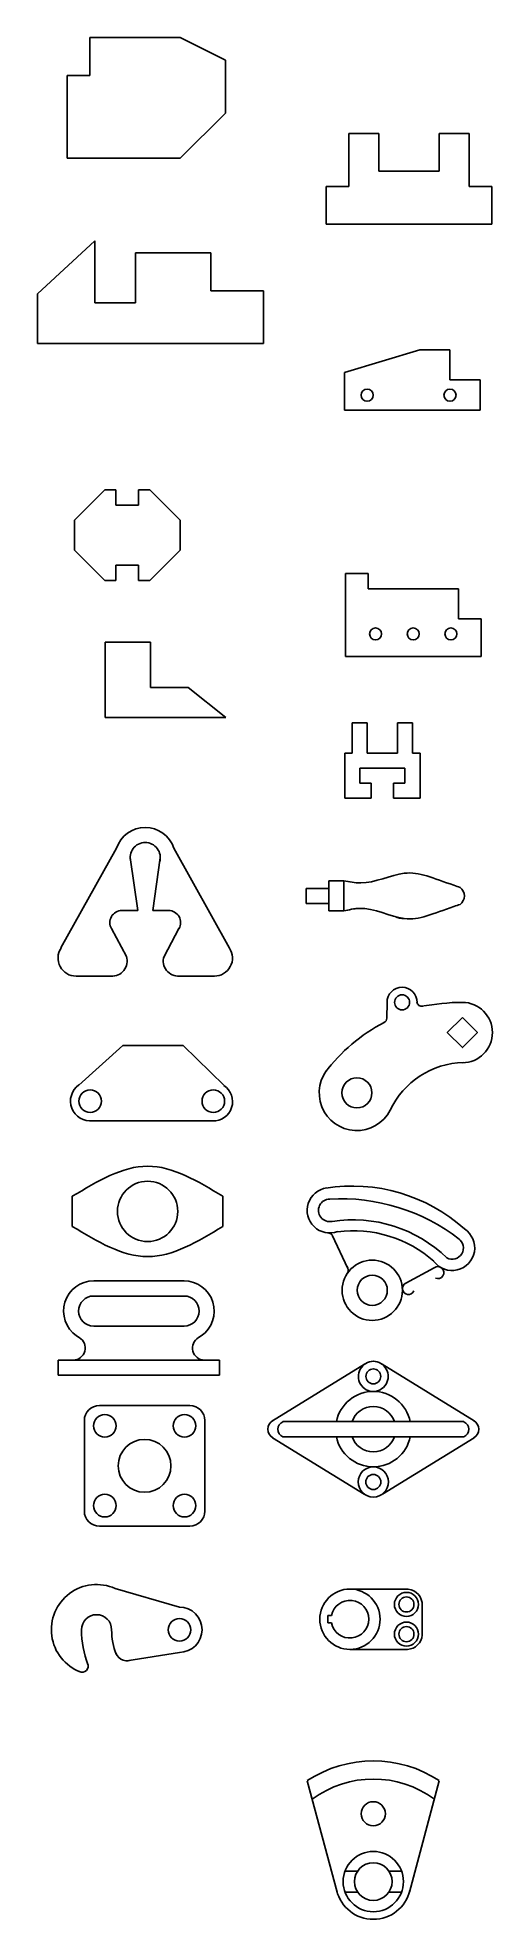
# Model space of a CAD drawing. Header units: millimetres. Extents: x -18 to 3779, y -18 to 2899.
# Drawn here: x 3477 to 3779, y 1651 to 2899 of the extents above; entities outside this region: 3.
import ezdxf

# ---------------------------------------------------------------- set-up
doc = ezdxf.new("R2010")
doc.units = ezdxf.units.MM

msp = doc.modelspace()

# ---------------------------------------------------------------- linework, layer by layer
for p, q in [((3511.6, 2873.5), (3511.6, 2898.5)), ((3511.7, 2898.5), (3571.7, 2898.5)), ((3571.7, 2898.5), (3601.6, 2883.5)), ((3601.6, 2883.5), (3601.6, 2848.5)), ((3496.6, 2818.5), (3496.6, 2873.5)), ((3496.6, 2873.5), (3511.6, 2873.5)), ((3601.6, 2848.5), (3571.6, 2818.5)), ((3683.5, 2834.9), (3703.5, 2834.9)), ((3683.5, 2799.9), (3683.5, 2834.9)), ((3703.5, 2834.9), (3703.5, 2809.9)), ((3743.5, 2809.9), (3743.5, 2834.9)), ((3743.5, 2834.9), (3763.5, 2834.9)), ((3763.5, 2834.9), (3763.5, 2799.9)), ((3571.6, 2818.5), (3496.6, 2818.5)), ((3703.5, 2809.9), (3743.5, 2809.9)), ((3668.5, 2774.9), (3668.5, 2799.9)), ((3668.5, 2799.9), (3683.5, 2799.9)), ((3763.5, 2799.9), (3778.5, 2799.9)), ((3778.5, 2799.9), (3778.5, 2774.9)), ((3778.5, 2774.9), (3668.5, 2774.9)), ((3477, 2728.7), (3515, 2763.7)), ((3515, 2763.7), (3515, 2722.7)), ((3542, 2722.7), (3542, 2755.7)), ((3542, 2755.7), (3592, 2755.7)), ((3592, 2755.7), (3592, 2730.7)), ((3477, 2695.7), (3477, 2728.7)), ((3515, 2722.7), (3542, 2722.7)), ((3592, 2730.7), (3627, 2730.7)), ((3627, 2730.7), (3627, 2695.7)), ((3627, 2695.7), (3477, 2695.7)), ((3680.7, 2676.5), (3730.7, 2691.5)), ((3730.7, 2691.5), (3750.7, 2691.5)), ((3750.7, 2691.5), (3750.7, 2671.5)), ((3680.7, 2651.5), (3680.7, 2676.5)), ((3750.7, 2671.5), (3770.7, 2671.5)), ((3770.7, 2671.5), (3770.7, 2651.5)), ((3770.7, 2651.5), (3680.7, 2651.5)), ((3501.5, 2578.6), (3521.5, 2598.6)), ((3521.5, 2598.6), (3521.5, 2598.6)), ((3521.5, 2598.6), (3529, 2598.6)), ((3529, 2598.6), (3529, 2588.6)), ((3544, 2588.6), (3544, 2598.6)), ((3544, 2598.6), (3551.5, 2598.6)), ((3551.5, 2598.6), (3571.5, 2578.6)), ((3529, 2588.6), (3544, 2588.6)), ((3501.5, 2558.6), (3501.5, 2578.6)), ((3571.5, 2578.6), (3571.5, 2558.6)), ((3521.5, 2538.6), (3501.5, 2558.6)), ((3571.5, 2558.6), (3551.5, 2538.6)), ((3544, 2548.6), (3529, 2548.6)), ((3529, 2548.6), (3529, 2538.6)), ((3544, 2538.6), (3544, 2548.6)), ((3529, 2538.6), (3521.5, 2538.6)), ((3551.5, 2538.6), (3544, 2538.6)), ((3681.3, 2543.1), (3696.3, 2543.1)), ((3681.3, 2488.1), (3681.3, 2543.1)), ((3696.3, 2543.1), (3696.3, 2533.1)), ((3696.3, 2533.1), (3756.3, 2533.1)), ((3756.3, 2533.1), (3756.3, 2513.1)), ((3756.3, 2513.1), (3771.3, 2513.1)), ((3771.3, 2513.1), (3771.3, 2488.1)), ((3521.9, 2497.6), (3521.9, 2447.6)), ((3521.9, 2497.6), (3551.9, 2497.6)), ((3551.9, 2497.6), (3551.9, 2467.6)), ((3771.3, 2488.1), (3681.3, 2488.1)), ((3551.9, 2467.6), (3576.9, 2467.6)), ((3576.9, 2467.6), (3601.9, 2447.6)), ((3521.9, 2447.6), (3601.9, 2447.6)), ((3695.8, 2444.1), (3685.8, 2444.1)), ((3685.8, 2444.1), (3685.8, 2424.1)), ((3695.8, 2444.1), (3695.8, 2424.1)), ((3715.8, 2424.1), (3715.8, 2444.1)), ((3715.8, 2444.1), (3725.8, 2444.1)), ((3725.8, 2444.1), (3725.8, 2424.1)), ((3680.8, 2394.1), (3680.8, 2424.1)), ((3680.8, 2424.1), (3685.8, 2424.1)), ((3695.8, 2424.1), (3715.8, 2424.1)), ((3725.8, 2424.1), (3730.8, 2424.1)), ((3730.8, 2424.1), (3730.8, 2394.1)), ((3720.8, 2414.1), (3690.8, 2414.1)), ((3690.8, 2414.1), (3690.8, 2404.1)), ((3720.8, 2404.1), (3720.8, 2414.1)), ((3690.8, 2404.1), (3698.3, 2404.1)), ((3698.3, 2404.1), (3698.3, 2394.1)), ((3713.3, 2394.1), (3713.3, 2404.1)), ((3713.3, 2404.1), (3720.8, 2404.1)), ((3698.3, 2394.1), (3680.8, 2394.1)), ((3730.8, 2394.1), (3713.3, 2394.1)), ((3529.4, 2361), (3492.5, 2294.9)), ((3567.4, 2361), (3604.3, 2294.8)), ((3538.4, 2354.8), (3543.4, 2319.8)), ((3558.4, 2354.7), (3553.4, 2319.8)), ((3655.3, 2334.4), (3655.3, 2324.4)), ((3655.3, 2334.4), (3670.3, 2334.4)), ((3655.3, 2334.4), (3655.3, 2329.4)), ((3680.3, 2339.4), (3670.3, 2339.4)), ((3670.3, 2339.4), (3670.3, 2334.4)), ((3670.3, 2334.4), (3670.3, 2324.4)), ((3680.3, 2319.4), (3680.3, 2339.4)), ((3655.3, 2324.4), (3670.3, 2324.4)), ((3670.3, 2324.4), (3670.3, 2319.4)), ((3532.9, 2319.7), (3543.4, 2319.8)), ((3563.9, 2319.7), (3553.4, 2319.8)), ((3670.3, 2319.4), (3680.3, 2319.4)), ((3526, 2307.7), (3535.9, 2289.3)), ((3570.8, 2307.7), (3560.9, 2289.3)), ((3502.5, 2276.2), (3527, 2276.2)), ((3527, 2276.2), (3527, 2276.2)), ((3594.2, 2276.2), (3569.8, 2276.2)), ((3569.8, 2276.2), (3569.8, 2276.2)), ((3708.8, 2248.3), (3708.9, 2258.8)), ((3728.9, 2258.8), (3728.9, 2258.8)), ((3728.9, 2258.8), (3728.9, 2258.8)), ((3504.4, 2204), (3533.6, 2230.2)), ((3533.6, 2230.2), (3573.6, 2230.2)), ((3573.6, 2230.2), (3600.7, 2203.7)), ((3758.9, 2218.8), (3758.9, 2218.8)), ((3711, 2187.3), (3711.1, 2187.3)), ((3513.6, 2180.3), (3513.6, 2180.2)), ((3593.6, 2180.2), (3513.6, 2180.2)), ((3500, 2130.2), (3500, 2110.2)), ((3600, 2130.2), (3600, 2110.2)), ((3683, 2082.4), (3672.6, 2104.4)), ((3514.2, 2074.1), (3544.2, 2074.1)), ((3574.2, 2074.1), (3544.2, 2074.1)), ((3740.1, 2082.7), (3721.3, 2072.6)), ((3514.2, 2064.1), (3544.2, 2064.1)), ((3574.2, 2064.1), (3544.2, 2064.1)), ((3504.6, 2036.6), (3502.8, 2037.7)), ((3504.6, 2036.6), (3504.6, 2036.5)), ((3504.6, 2036.5), (3504.6, 2036.6)), ((3544.2, 2044.1), (3514.2, 2044.1)), ((3544.2, 2044.1), (3574.2, 2044.1)), ((3583.8, 2036.6), (3585.6, 2037.7)), ((3583.8, 2036.6), (3583.8, 2036.5)), ((3583.8, 2036.5), (3583.8, 2036.6)), ((3500.6, 2021.6), (3490.6, 2021.6)), ((3490.6, 2021.6), (3500.6, 2021.6)), ((3490.6, 2021.6), (3490.6, 2011.6)), ((3500.6, 2021.6), (3500.6, 2021.6)), ((3500.6, 2021.6), (3544.2, 2021.6)), ((3587.8, 2021.6), (3544.2, 2021.6)), ((3587.8, 2021.6), (3587.8, 2021.6)), ((3587.8, 2021.6), (3597.8, 2021.6)), ((3597.8, 2021.6), (3587.8, 2021.6)), ((3597.8, 2021.6), (3597.8, 2011.6)), ((3490.6, 2011.6), (3540.6, 2011.6)), ((3540.6, 2011.6), (3544.2, 2011.6)), ((3547.8, 2011.6), (3544.2, 2011.6)), ((3597.8, 2011.6), (3547.8, 2011.6)), ((3693.9, 2018.8), (3632.8, 1981.3)), ((3695.4, 2019.7), (3695.4, 2019.7)), ((3695.4, 2019.7), (3695.4, 2019.7)), ((3704.2, 2019.7), (3704.2, 2019.7)), ((3704.2, 2019.7), (3704.2, 2019.7)), ((3705.7, 2018.8), (3766.8, 1981.3)), ((3699.8, 2000.8), (3699.8, 2000.8)), ((3699.8, 2000.8), (3699.8, 2000.8)), ((3548, 1991.5), (3518, 1991.5)), ((3518, 1991.5), (3548, 1991.5)), ((3548, 1991.5), (3578, 1991.5)), ((3578, 1991.5), (3548, 1991.5)), ((3508, 1921.5), (3508, 1981.5)), ((3588, 1921.5), (3588, 1981.5)), ((3699.8, 1980.8), (3639.8, 1980.8)), ((3699.8, 1980.8), (3759.8, 1980.8)), ((3632.9, 1970.1), (3693.8, 1932.8)), ((3639.8, 1970.8), (3639.7, 1970.8)), ((3699.8, 1970.8), (3639.8, 1970.8)), ((3699.8, 1970.8), (3759.8, 1970.8)), ((3766.7, 1970.1), (3705.8, 1932.8)), ((3759.8, 1970.8), (3759.9, 1970.8)), ((3699.8, 1950.8), (3699.8, 1950.8)), ((3699.8, 1950.8), (3699.8, 1950.8)), ((3548, 1911.5), (3518, 1911.5)), ((3548, 1911.5), (3578, 1911.5)), ((3528.5, 1870.2), (3571.1, 1857.8)), ((3684.3, 1869.8), (3722.8, 1869.8)), ((3719.6, 1867.3), (3719.6, 1867.3)), ((3669.6, 1849.8), (3669.6, 1852.3)), ((3669.6, 1852.3), (3672.1, 1852.3)), ((3669.6, 1849.8), (3669.6, 1849.8)), ((3669.6, 1849.8), (3669.6, 1847.3)), ((3669.6, 1847.3), (3672.1, 1847.3)), ((3732.3, 1858.9), (3732.3, 1839.3)), ((3536.3, 1822.2), (3571.1, 1827.8)), ((3684.3, 1829.8), (3722.6, 1829.8)), ((3719.6, 1832.3), (3719.6, 1832.3)), ((3675.8, 1668.8), (3656, 1742.7)), ((3656.7, 1743.2), (3656.7, 1743.4)), ((3723.8, 1668.8), (3743.6, 1742.7)), ((3742.9, 1743.2), (3742.9, 1743.4)), ((3689.4, 1682.8), (3681.1, 1682.8)), ((3710.2, 1682.8), (3718.5, 1682.8)), ((3689.4, 1668.8), (3681.1, 1668.8)), ((3710.2, 1668.8), (3718.5, 1668.8))]:
    msp.add_line(p, q)
for points in [[(3758.9, 2248.8), (3748.9, 2238.8), (3758.9, 2228.8), (3768.9, 2238.8)], [(35.1, 54.9), (35.1, 35.1), (54.9, 35.1), (54.9, 54.9)], [(35.1, 54.9), (35.1, 35.1), (54.9, 35.1), (54.9, 54.9)], [(-17.8, 45.8), (-17.8, -17.8), (45.8, -17.8), (45.8, 45.8)]]:
    msp.add_lwpolyline(points, close=True)
for centre, radius in [((3695.7, 2661.4), 4), ((3750.7, 2661.4), 4), ((3701.3, 2503.1), 4), ((3726.3, 2503.1), 4), ((3751.3, 2503.1), 4), ((3718.9, 2258.8), 5), ((3688.9, 2198.8), 10), ((3511.9, 2193.3), 7.5), ((3511.9, 2193.3), 7.5), ((3511.9, 2193.3), 7.5), ((3593.6, 2193.3), 7.5), ((3550, 2120.2), 20), ((3699.1, 2067.9), 20), ((3699.1, 2067.9), 10), ((3521.6, 1978), 7.5), ((3574.5, 1978), 7.5), ((3521.6, 1925.1), 7.5), ((3574.5, 1925.1), 7.5), ((3684.3, 1849.8), 20), ((3721.8, 1859.6), 8), ((3721.8, 1859.6), 5), ((3571.1, 1842.8), 7.5), ((3721.8, 1839.9), 8), ((3721.8, 1839.9), 5), ((3699.8, 1720.8), 8), ((3699.8, 1675.8), 20), ((3699.8, 1675.8), 12.5)]:
    msp.add_circle(centre, radius)
for centre, radius, start, end in [((3548.4, 2354.8), 20, 90, 161.8864), ((3548.4, 2354.8), 20, 18.0503, 89.9367), ((3548.4, 2354.8), 10, 90, 196.2602), ((3548.4, 2354.8), 10, 343.6765, 89.9367), ((3691.2, 2353), 15, 270, 270.9518), ((3753.3, 2329.4), 7, 306.5972, 53.4839), ((3690.4, 2306.1), 15, 90, 98.2061), ((3532.9, 2311.7), 8, 90, 210.1428), ((3563.9, 2311.7), 8, 329.7939, 89.9367), ((3720.3, 2329.4), 15, 246.2872, 270), ((3502.5, 2288.2), 12, 146.3953, 270), ((3526.4, 2286.2), 10, 265.4289, 18.1099), ((3570.4, 2286.2), 10, 161.8267, 274.5078), ((3594.3, 2288.2), 12, 269.9367, 33.5414), ((3718.9, 2258.8), 10, 0, 180), ((3718.9, 2258.8), 10, 0, 180), ((3731.8, 2259.2), 3, 178.8677, 287.2484), ((3758.9, 2238.8), 20, 270, 90), ((3705.8, 2248.3), 3, 290.4772, 0), ((3761.4, 2141.6), 117.3, 117.6849, 142.8741), ((3688.9, 2198.8), 25, 136.1953, 332.4378), ((3760.8, 2163.9), 55, 91.2418, 154.8459), ((3511.9, 2193.3), 13.1, 125.1085, 277.3312), ((3593.6, 2193), 12.8, 267.5399, 56.3387), ((3670.9, 2120.9), 15, 97.9516, 289.9859), ((3686.1, 2026), 111, 48.0526, 99.2202), ((3670.9, 2120.9), 7.5, 90, 281.7528), ((3678.4, 2000.3), 128.3, 52.2965, 93.3605), ((3686.4, 2025.2), 89.4, 45.8588, 98.9826), ((3669.5, 2101.9), 4, 38.0799, 90), ((3686.4, 2026.3), 81.1, 48.5574, 97.3052), ((3752.1, 2096), 15, 216.5264, 56.8474), ((3752.1, 2096), 7.5, 242.8856, 54.896), ((3514.2, 2054.1), 20, 90, 235.1885), ((3574.2, 2054.1), 20, 304.8115, 90), ((3679.2, 2081.3), 4, 326.4841, 35.9352), ((3723.1, 2069.1), 4, 116.4292, 335.4498), ((3742.6, 2079.6), 4, 247.0377, 127.4744), ((3514.2, 2054.1), 10, 90, 270), ((3574.2, 2054.1), 10, 270, 90), ((3500.6, 2029.6), 8, 270, 59.5967), ((3587.8, 2029.6), 8, 120.4033, 270), ((3699.9, 2010.8), 10, 90.3091, 271.9494), ((3699.9, 2010.8), 5, 90.6182, 269.3818), ((3699.7, 2010.8), 10, 268.0506, 89.6909), ((3699.7, 2010.8), 5, 270.6182, 89.3818), ((3699.8, 1975.8), 25, 89.0967, 168.463), ((3699.8, 1975.8), 25, 11.537, 90.9033), ((3518, 1981.5), 10, 90, 180), ((3578, 1981.5), 10, 0, 90), ((3699.8, 1975.8), 15, 90, 160.5288), ((3699.8, 1975.8), 15, 19.4712, 90), ((3636.5, 1975.8), 6.66, 119.5422, 239.4579), ((3641.9, 1975.7), 5.44, 112.7987, 246.1636), ((3757.7, 1975.7), 5.44, 293.8364, 67.2013), ((3763.1, 1975.8), 6.66, 300.5421, 60.4578), ((3548, 1951.5), 17.5, 90, 270), ((3548, 1951.5), 17.5, 270, 90), ((3699.8, 1975.8), 25, 191.537, 270), ((3699.8, 1975.8), 15, 199.4712, 270), ((3699.8, 1975.8), 15, 270, 340.5288), ((3699.8, 1975.8), 25, 270, 348.463), ((3699.8, 1940.8), 10, 90.097, 269.903), ((3699.8, 1940.8), 10, 270.097, 89.903), ((3699.8, 1940.8), 5, 90.1939, 269.8061), ((3699.8, 1940.8), 5, 270.1939, 89.8061), ((3518, 1921.5), 10, 180, 270), ((3578, 1921.5), 10, 270, 0), ((3516.1, 1842.8), 30, 65.7802, 248.9122), ((3684.3, 1849.8), 12.5, 191.5241, 168.4501), ((3721.8, 1859.3), 10.5, 357.8915, 84.2801), ((3516.1, 1842.8), 10, 0, 180), ((3571.1, 1842.8), 15, 270, 90), ((3571.1, 1842.8), 65, 180, 200.8424), ((3571.1, 1842.8), 45, 180, 201.5182), ((3721.8, 1840.2), 10.5, 274.4027, 355.0806), ((3536.3, 1830.2), 8, 190.3954, 288.2107), ((3516.1, 1842.8), 30, 317.269, 317.4932), ((3506.5, 1818.7), 4, 243.8915, 25.8965), ((3699.8, 1675.8), 80, 56.7946, 123.2054), ((3699.8, 1675.8), 68, 53.4349, 126.5651), ((3699.8, 1675.8), 25, 193.7398, 346.2602)]:
    msp.add_arc(centre, radius, start, end)
for points, knots in [([(3680.3, 2339.4), (3683.9, 2338.7), (3697.4, 2336), (3722.9, 2349.5), (3740.1, 2340.7), (3756.1, 2335.5), (3757.5, 2335)], [0, 0, 0, 0, 11.008324, 40.788356, 74.744209, 78.032091, 78.032091, 78.032091, 78.032091]), ([(3757.5, 2323.8), (3756.1, 2323.3), (3740.1, 2318.1), (3722.7, 2309), (3697, 2323.4), (3683.6, 2320.2), (3680.3, 2319.4)], [104.55608, 104.55608, 104.55608, 104.55608, 107.8501, 141.805954, 172.428746, 182.695856, 182.695856, 182.695856, 182.695856]), ([(3731.8, 2256.2), (3740.8, 2257.5), (3749.9, 2258.9), (3759, 2258.8), (3759.1, 2258.8)], [0, 0, 0, 0, 27.139108, 27.430343, 27.430343, 27.430343, 27.430343])]:
    msp.add_open_spline(points, degree=3, knots=knots)
for points in [[(3500, 2130.2), (3550, 2150.2), (3600, 2130.2)], [(3500, 2110.2), (3550, 2090.2), (3600, 2110.2)]]:
    msp.add_spline(points, degree=3)

doc.saveas('drawing.dxf')
